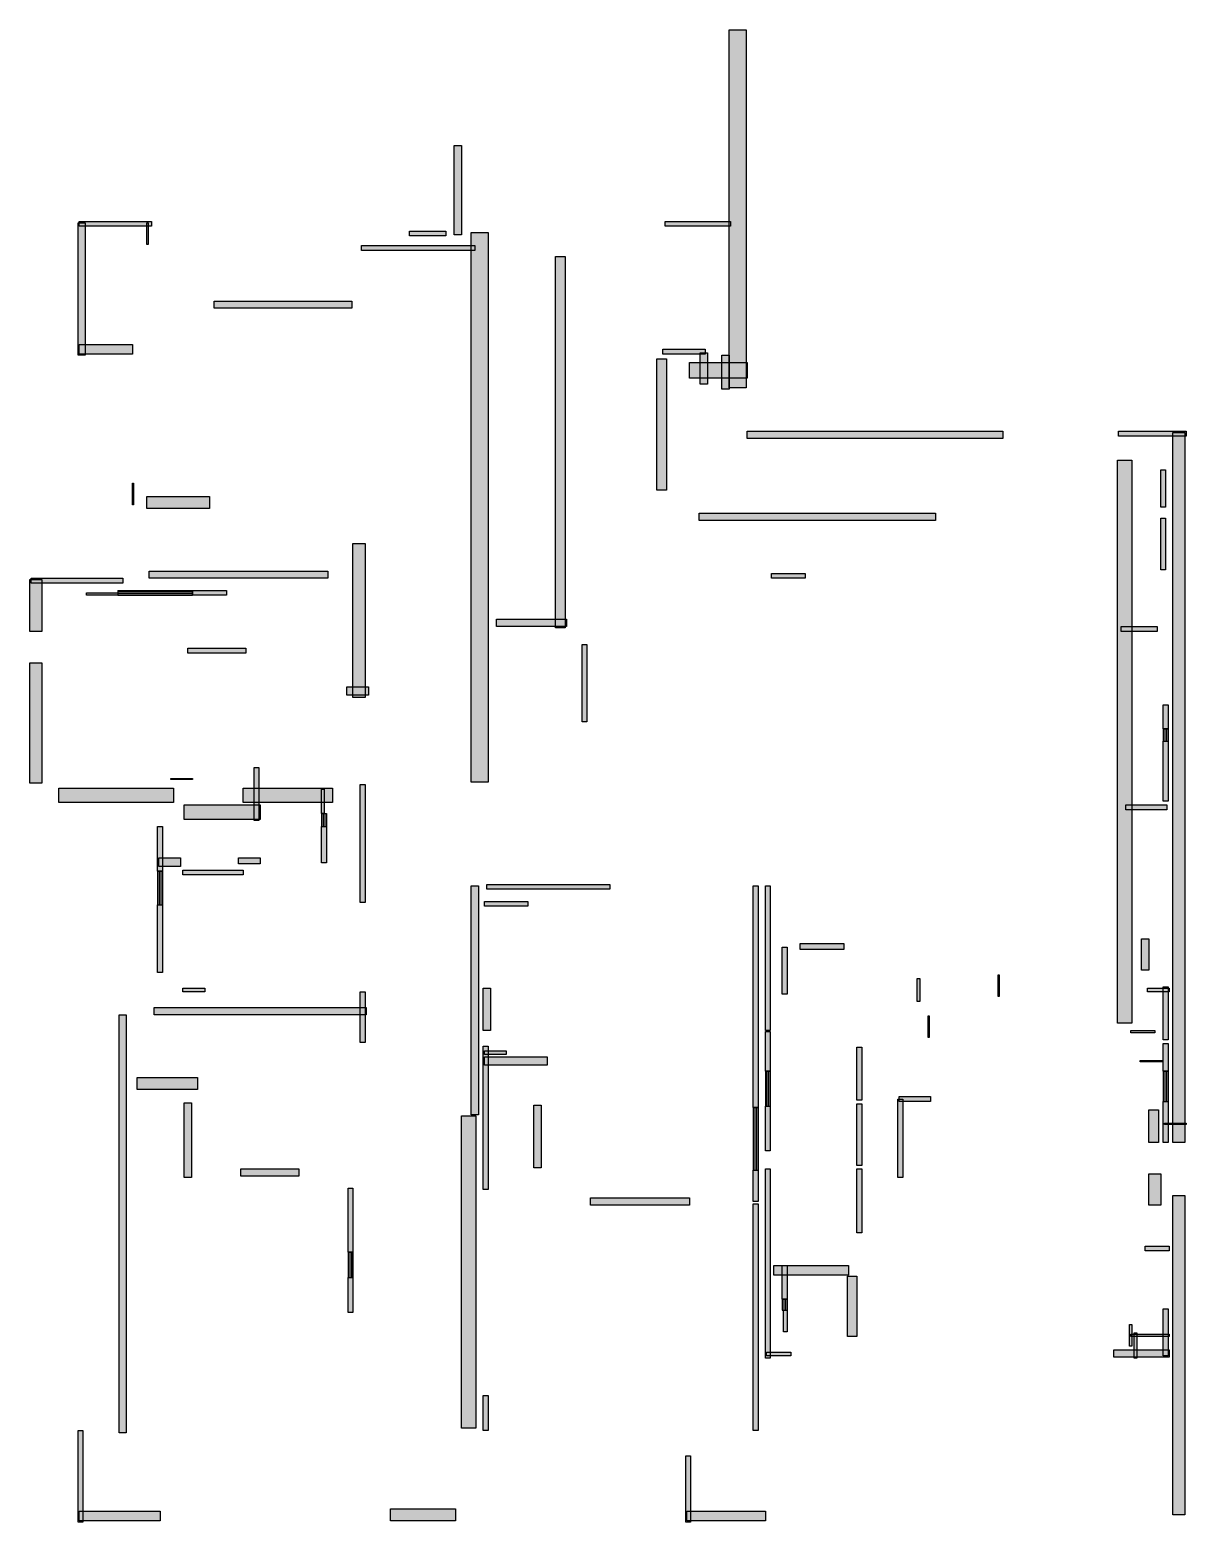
# Model space of a CAD drawing. Header units: millimetres. Extents: x 290 to 8730, y 282 to 11176.
import ezdxf

# ---------------------------------------------------------------- set-up
doc = ezdxf.new("R2010")
doc.units = ezdxf.units.MM
doc.layers.add('WALL', color=7, linetype='Continuous')
doc.layers.add('WINDOW', color=5, linetype='Continuous')

msp = doc.modelspace()

# ---------------------------------------------------------------- hatches: boundary and pattern name
at = {"layer": 'WALL'}
h = msp.add_hatch(color=256, dxfattribs=at)
h.dxf.hatch_style = 1
h.paths.add_polyline_path([(5394.4, 11176), (5517.6, 11176), (5517.6, 8562.4), (5394.4, 8562.4)])
h = msp.add_hatch(color=256, dxfattribs=at)
h.dxf.hatch_style = 1
h.paths.add_polyline_path([(3388, 10331.2), (3440.8, 10331.2), (3440.8, 9680), (3388, 9680)])
h = msp.add_hatch(color=256, dxfattribs=at)
h.dxf.hatch_style = 1
h.paths.add_polyline_path([(642.4, 9768), (695.2, 9768), (695.2, 8800), (642.4, 8800)])
h = msp.add_hatch(color=256, dxfattribs=at)
h.dxf.hatch_style = 1
h.paths.add_polyline_path([(651.2, 9776.8), (1179.2, 9776.8), (1179.2, 9741.6), (651.2, 9741.6)])
h = msp.add_hatch(color=256, dxfattribs=at)
h.dxf.hatch_style = 1
h.paths.add_polyline_path([(1144, 9768), (1152.8, 9768), (1152.8, 9609.6), (1144, 9609.6)])
h = msp.add_hatch(color=256, dxfattribs=at)
h.dxf.hatch_style = 1
h.paths.add_polyline_path([(3062.4, 9706.4), (3326.4, 9706.4), (3326.4, 9671.2), (3062.4, 9671.2)])
h = msp.add_hatch(color=256, dxfattribs=at)
h.dxf.hatch_style = 1
h.paths.add_polyline_path([(3511.2, 9697.6), (3634.4, 9697.6), (3634.4, 5684.8), (3511.2, 5684.8)])
h = msp.add_hatch(color=256, dxfattribs=at)
h.dxf.hatch_style = 1
h.paths.add_polyline_path([(4928, 9776.8), (5403.2, 9776.8), (5403.2, 9741.6), (4928, 9741.6)])
h = msp.add_hatch(color=256, dxfattribs=at)
h.dxf.hatch_style = 1
h.paths.add_polyline_path([(2710.4, 9600.8), (3537.6, 9600.8), (3537.6, 9565.6), (2710.4, 9565.6)])
h = msp.add_hatch(color=256, dxfattribs=at)
h.dxf.hatch_style = 1
h.paths.add_polyline_path([(4127.2, 9521.6), (4197.6, 9521.6), (4197.6, 6811.2), (4127.2, 6811.2)])
h = msp.add_hatch(color=256, dxfattribs=at)
h.dxf.hatch_style = 1
h.paths.add_polyline_path([(1636.8, 9196), (2640, 9196), (2640, 9143.2), (1636.8, 9143.2)])
h = msp.add_hatch(color=256, dxfattribs=at)
h.dxf.hatch_style = 1
h.paths.add_polyline_path([(651.2, 8879.2), (1038.4, 8879.2), (1038.4, 8808.8), (651.2, 8808.8)])
h = msp.add_hatch(color=256, dxfattribs=at)
h.dxf.hatch_style = 1
h.paths.add_polyline_path([(4910.4, 8844), (5218.4, 8844), (5218.4, 8808.8), (4910.4, 8808.8)])
h = msp.add_hatch(color=256, dxfattribs=at)
h.dxf.hatch_style = 1
h.paths.add_polyline_path([(4866.4, 8773.6), (4936.8, 8773.6), (4936.8, 7814.4), (4866.4, 7814.4)])
h = msp.add_hatch(color=256, dxfattribs=at)
h.dxf.hatch_style = 1
h.paths.add_polyline_path([(5104, 8747.2), (5526.4, 8747.2), (5526.4, 8632.8), (5104, 8632.8)])
h = msp.add_hatch(color=256, dxfattribs=at)
h.dxf.hatch_style = 1
h.paths.add_polyline_path([(5183.2, 8817.6), (5236, 8817.6), (5236, 8588.8), (5183.2, 8588.8)])
h = msp.add_hatch(color=256, dxfattribs=at)
h.dxf.hatch_style = 1
h.paths.add_polyline_path([(5341.6, 8800), (5394.4, 8800), (5394.4, 8553.6), (5341.6, 8553.6)])
h = msp.add_hatch(color=256, dxfattribs=at)
h.dxf.hatch_style = 1
h.paths.add_polyline_path([(5526.4, 8245.6), (7392, 8245.6), (7392, 8192.8), (5526.4, 8192.8)])
h = msp.add_hatch(color=256, dxfattribs=at)
h.dxf.hatch_style = 1
h.paths.add_polyline_path([(8236.8, 8245.6), (8729.6, 8245.6), (8729.6, 8210.4), (8236.8, 8210.4)])
h = msp.add_hatch(color=256, dxfattribs=at)
h.dxf.hatch_style = 1
h.paths.add_polyline_path([(8632.8, 8236.8), (8720.8, 8236.8), (8720.8, 3053.6), (8632.8, 3053.6)])
h = msp.add_hatch(color=256, dxfattribs=at)
h.dxf.hatch_style = 1
h.paths.add_polyline_path([(8228, 8034.4), (8333.6, 8034.4), (8333.6, 3924.8), (8228, 3924.8)])
h = msp.add_hatch(color=256, dxfattribs=at)
h.dxf.hatch_style = 1
h.paths.add_polyline_path([(8544.8, 7964), (8580, 7964), (8580, 7691.2), (8544.8, 7691.2)])
h = msp.add_hatch(color=256, dxfattribs=at)
h.dxf.hatch_style = 1
h.paths.add_polyline_path([(1038.4, 7867.2), (1047.2, 7867.2), (1047.2, 7708.8), (1038.4, 7708.8)])
h = msp.add_hatch(color=256, dxfattribs=at)
h.dxf.hatch_style = 1
h.paths.add_polyline_path([(1144, 7770.4), (1601.6, 7770.4), (1601.6, 7682.4), (1144, 7682.4)])
h = msp.add_hatch(color=256, dxfattribs=at)
h.dxf.hatch_style = 1
h.paths.add_polyline_path([(5174.4, 7647.2), (6899.2, 7647.2), (6899.2, 7594.4), (5174.4, 7594.4)])
h = msp.add_hatch(color=256, dxfattribs=at)
h.dxf.hatch_style = 1
h.paths.add_polyline_path([(8544.8, 7612), (8580, 7612), (8580, 7233.6), (8544.8, 7233.6)])
h = msp.add_hatch(color=256, dxfattribs=at)
h.dxf.hatch_style = 1
h.paths.add_polyline_path([(2648.8, 7427.2), (2736.8, 7427.2), (2736.8, 6300.8), (2648.8, 6300.8)])
h = msp.add_hatch(color=256, dxfattribs=at)
h.dxf.hatch_style = 1
h.paths.add_polyline_path([(1161.6, 7224.8), (2464, 7224.8), (2464, 7172), (1161.6, 7172)])
h = msp.add_hatch(color=256, dxfattribs=at)
h.dxf.hatch_style = 1
h.paths.add_polyline_path([(5702.4, 7207.2), (5948.8, 7207.2), (5948.8, 7172), (5702.4, 7172)])
h = msp.add_hatch(color=256, dxfattribs=at)
h.dxf.hatch_style = 1
h.paths.add_polyline_path([(290.4, 7163.2), (378.4, 7163.2), (378.4, 6784.8), (290.4, 6784.8)])
h = msp.add_hatch(color=256, dxfattribs=at)
h.dxf.hatch_style = 1
h.paths.add_polyline_path([(299.2, 7172), (968, 7172), (968, 7136.8), (299.2, 7136.8)])
h = msp.add_hatch(color=256, dxfattribs=at)
h.dxf.hatch_style = 1
h.paths.add_polyline_path([(1478.4, 7084), (1724.8, 7084), (1724.8, 7048.8), (1478.4, 7048.8)])
h = msp.add_hatch(color=256, dxfattribs=at)
h.dxf.hatch_style = 1
h.paths.add_polyline_path([(704, 7066.4), (932.8, 7066.4), (932.8, 7048.8), (704, 7048.8)])
h = msp.add_hatch(color=256, dxfattribs=at)
h.dxf.hatch_style = 1
h.paths.add_polyline_path([(3696, 6872.8), (4206.4, 6872.8), (4206.4, 6820), (3696, 6820)])
h = msp.add_hatch(color=256, dxfattribs=at)
h.dxf.hatch_style = 1
h.paths.add_polyline_path([(8254.4, 6820), (8518.4, 6820), (8518.4, 6784.8), (8254.4, 6784.8)])
h = msp.add_hatch(color=256, dxfattribs=at)
h.dxf.hatch_style = 1
h.paths.add_polyline_path([(1443.2, 6661.6), (1865.6, 6661.6), (1865.6, 6626.4), (1443.2, 6626.4)])
h = msp.add_hatch(color=256, dxfattribs=at)
h.dxf.hatch_style = 1
h.paths.add_polyline_path([(4320.8, 6688), (4356, 6688), (4356, 6124.8), (4320.8, 6124.8)])
h = msp.add_hatch(color=256, dxfattribs=at)
h.dxf.hatch_style = 1
h.paths.add_polyline_path([(290.4, 6556), (378.4, 6556), (378.4, 5676), (290.4, 5676)])
h = msp.add_hatch(color=256, dxfattribs=at)
h.dxf.hatch_style = 1
h.paths.add_polyline_path([(2604.8, 6380), (2763.2, 6380), (2763.2, 6318.4), (2604.8, 6318.4)])
h = msp.add_hatch(color=256, dxfattribs=at)
h.dxf.hatch_style = 1
h.paths.add_polyline_path([(8562.4, 6248), (8597.6, 6248), (8597.6, 6072), (8562.4, 6072)])
h = msp.add_hatch(color=256, dxfattribs=at)
h.dxf.hatch_style = 1
h.paths.add_polyline_path([(8562.4, 5984), (8597.6, 5984), (8597.6, 5544), (8562.4, 5544)])
h = msp.add_hatch(color=256, dxfattribs=at)
h.dxf.hatch_style = 1
h.paths.add_polyline_path([(1927.2, 5790.4), (1962.4, 5790.4), (1962.4, 5403.2), (1927.2, 5403.2)])
h = msp.add_hatch(color=256, dxfattribs=at)
h.dxf.hatch_style = 1
h.paths.add_polyline_path([(1320, 5711.2), (1478.4, 5711.2), (1478.4, 5702.4), (1320, 5702.4)])
h = msp.add_hatch(color=256, dxfattribs=at)
h.dxf.hatch_style = 1
h.paths.add_polyline_path([(2701.6, 5667.2), (2736.8, 5667.2), (2736.8, 4804.8), (2701.6, 4804.8)])
h = msp.add_hatch(color=256, dxfattribs=at)
h.dxf.hatch_style = 1
h.paths.add_polyline_path([(501.6, 5640.8), (1337.6, 5640.8), (1337.6, 5535.2), (501.6, 5535.2)])
h = msp.add_hatch(color=256, dxfattribs=at)
h.dxf.hatch_style = 1
h.paths.add_polyline_path([(1848, 5640.8), (2499.2, 5640.8), (2499.2, 5535.2), (1848, 5535.2)])
h = msp.add_hatch(color=256, dxfattribs=at)
h.dxf.hatch_style = 1
h.paths.add_polyline_path([(2420, 5632), (2437.6, 5632), (2437.6, 5456), (2420, 5456)])
h = msp.add_hatch(color=256, dxfattribs=at)
h.dxf.hatch_style = 1
h.paths.add_polyline_path([(1416.8, 5517.6), (1971.2, 5517.6), (1971.2, 5412), (1416.8, 5412)])
h = msp.add_hatch(color=256, dxfattribs=at)
h.dxf.hatch_style = 1
h.paths.add_polyline_path([(8289.6, 5517.6), (8588.8, 5517.6), (8588.8, 5482.4), (8289.6, 5482.4)])
h = msp.add_hatch(color=256, dxfattribs=at)
h.dxf.hatch_style = 1
h.paths.add_polyline_path([(1223.2, 5359.2), (1258.4, 5359.2), (1258.4, 5033.6), (1223.2, 5033.6)])
h = msp.add_hatch(color=256, dxfattribs=at)
h.dxf.hatch_style = 1
h.paths.add_polyline_path([(2420, 5359.2), (2455.2, 5359.2), (2455.2, 5095.2), (2420, 5095.2)])
h = msp.add_hatch(color=256, dxfattribs=at)
h.dxf.hatch_style = 1
h.paths.add_polyline_path([(1232, 5130.4), (1390.4, 5130.4), (1390.4, 5068.8), (1232, 5068.8)])
h = msp.add_hatch(color=256, dxfattribs=at)
h.dxf.hatch_style = 1
h.paths.add_polyline_path([(1812.8, 5130.4), (1971.2, 5130.4), (1971.2, 5086.4), (1812.8, 5086.4)])
h = msp.add_hatch(color=256, dxfattribs=at)
h.dxf.hatch_style = 1
h.paths.add_polyline_path([(1408, 5042.4), (1848, 5042.4), (1848, 5007.2), (1408, 5007.2)])
h = msp.add_hatch(color=256, dxfattribs=at)
h.dxf.hatch_style = 1
h.paths.add_polyline_path([(3511.2, 4928), (3564, 4928), (3564, 3256), (3511.2, 3256)])
h = msp.add_hatch(color=256, dxfattribs=at)
h.dxf.hatch_style = 1
h.paths.add_polyline_path([(3625.6, 4936.8), (4523.2, 4936.8), (4523.2, 4901.6), (3625.6, 4901.6)])
h = msp.add_hatch(color=256, dxfattribs=at)
h.dxf.hatch_style = 1
h.paths.add_polyline_path([(5570.4, 4928), (5605.6, 4928), (5605.6, 3308.8), (5570.4, 3308.8)])
h = msp.add_hatch(color=256, dxfattribs=at)
h.dxf.hatch_style = 1
h.paths.add_polyline_path([(5658.4, 4928), (5693.6, 4928), (5693.6, 3872), (5658.4, 3872)])
h = msp.add_hatch(color=256, dxfattribs=at)
h.dxf.hatch_style = 1
h.paths.add_polyline_path([(3608, 4813.6), (3924.8, 4813.6), (3924.8, 4778.4), (3608, 4778.4)])
h = msp.add_hatch(color=256, dxfattribs=at)
h.dxf.hatch_style = 1
h.paths.add_polyline_path([(1223.2, 4787.2), (1258.4, 4787.2), (1258.4, 4294.4), (1223.2, 4294.4)])
h = msp.add_hatch(color=256, dxfattribs=at)
h.dxf.hatch_style = 1
h.paths.add_polyline_path([(5781.6, 4479.2), (5816.8, 4479.2), (5816.8, 4136), (5781.6, 4136)])
h = msp.add_hatch(color=256, dxfattribs=at)
h.dxf.hatch_style = 1
h.paths.add_polyline_path([(5913.6, 4505.6), (6230.4, 4505.6), (6230.4, 4461.6), (5913.6, 4461.6)])
h = msp.add_hatch(color=256, dxfattribs=at)
h.dxf.hatch_style = 1
h.paths.add_polyline_path([(8404, 4540.8), (8456.8, 4540.8), (8456.8, 4312), (8404, 4312)])
h = msp.add_hatch(color=256, dxfattribs=at)
h.dxf.hatch_style = 1
h.paths.add_polyline_path([(6767.2, 4250.4), (6784.8, 4250.4), (6784.8, 4083.2), (6767.2, 4083.2)])
h = msp.add_hatch(color=256, dxfattribs=at)
h.dxf.hatch_style = 1
h.paths.add_polyline_path([(7356.8, 4276.8), (7365.6, 4276.8), (7365.6, 4118.4), (7356.8, 4118.4)])
h = msp.add_hatch(color=256, dxfattribs=at)
h.dxf.hatch_style = 1
h.paths.add_polyline_path([(1408, 4180), (1566.4, 4180), (1566.4, 4153.6), (1408, 4153.6)])
h = msp.add_hatch(color=256, dxfattribs=at)
h.dxf.hatch_style = 1
h.paths.add_polyline_path([(2701.6, 4153.6), (2736.8, 4153.6), (2736.8, 3784), (2701.6, 3784)])
h = msp.add_hatch(color=256, dxfattribs=at)
h.dxf.hatch_style = 1
h.paths.add_polyline_path([(3599.2, 4180), (3652, 4180), (3652, 3872), (3599.2, 3872)])
h = msp.add_hatch(color=256, dxfattribs=at)
h.dxf.hatch_style = 1
h.paths.add_polyline_path([(8448, 4180), (8606.4, 4180), (8606.4, 4153.6), (8448, 4153.6)])
h = msp.add_hatch(color=256, dxfattribs=at)
h.dxf.hatch_style = 1
h.paths.add_polyline_path([(8562.4, 4188.8), (8597.6, 4188.8), (8597.6, 3801.6), (8562.4, 3801.6)])
h = msp.add_hatch(color=256, dxfattribs=at)
h.dxf.hatch_style = 1
h.paths.add_polyline_path([(1196.8, 4039.2), (2745.6, 4039.2), (2745.6, 3986.4), (1196.8, 3986.4)])
h = msp.add_hatch(color=256, dxfattribs=at)
h.dxf.hatch_style = 1
h.paths.add_polyline_path([(941.6, 3986.4), (994.4, 3986.4), (994.4, 932.8), (941.6, 932.8)])
h = msp.add_hatch(color=256, dxfattribs=at)
h.dxf.hatch_style = 1
h.paths.add_polyline_path([(6846.4, 3977.6), (6855.2, 3977.6), (6855.2, 3819.2), (6846.4, 3819.2)])
h = msp.add_hatch(color=256, dxfattribs=at)
h.dxf.hatch_style = 1
h.paths.add_polyline_path([(5658.4, 3863.2), (5693.6, 3863.2), (5693.6, 3572.8), (5658.4, 3572.8)])
h = msp.add_hatch(color=256, dxfattribs=at)
h.dxf.hatch_style = 1
h.paths.add_polyline_path([(8324.8, 3872), (8500.8, 3872), (8500.8, 3854.4), (8324.8, 3854.4)])
h = msp.add_hatch(color=256, dxfattribs=at)
h.dxf.hatch_style = 1
h.paths.add_polyline_path([(3599.2, 3757.6), (3634.4, 3757.6), (3634.4, 2710.4), (3599.2, 2710.4)])
h = msp.add_hatch(color=256, dxfattribs=at)
h.dxf.hatch_style = 1
h.paths.add_polyline_path([(3608, 3722.4), (3766.4, 3722.4), (3766.4, 3696), (3608, 3696)])
h = msp.add_hatch(color=256, dxfattribs=at)
h.dxf.hatch_style = 1
h.paths.add_polyline_path([(6327.2, 3748.8), (6362.4, 3748.8), (6362.4, 3361.6), (6327.2, 3361.6)])
h = msp.add_hatch(color=256, dxfattribs=at)
h.dxf.hatch_style = 1
h.paths.add_polyline_path([(8562.4, 3775.2), (8597.6, 3775.2), (8597.6, 3572.8), (8562.4, 3572.8)])
h = msp.add_hatch(color=256, dxfattribs=at)
h.dxf.hatch_style = 1
h.paths.add_polyline_path([(3608, 3678.4), (4065.6, 3678.4), (4065.6, 3616.8), (3608, 3616.8)])
h = msp.add_hatch(color=256, dxfattribs=at)
h.dxf.hatch_style = 1
h.paths.add_polyline_path([(8395.2, 3652), (8553.6, 3652), (8553.6, 3643.2), (8395.2, 3643.2)])
h = msp.add_hatch(color=256, dxfattribs=at)
h.dxf.hatch_style = 1
h.paths.add_polyline_path([(1073.6, 3528.8), (1513.6, 3528.8), (1513.6, 3440.8), (1073.6, 3440.8)])
h = msp.add_hatch(color=256, dxfattribs=at)
h.dxf.hatch_style = 1
h.paths.add_polyline_path([(6635.2, 3388), (6864, 3388), (6864, 3352.8), (6635.2, 3352.8)])
h = msp.add_hatch(color=256, dxfattribs=at)
h.dxf.hatch_style = 1
h.paths.add_polyline_path([(1416.8, 3344), (1469.6, 3344), (1469.6, 2798.4), (1416.8, 2798.4)])
h = msp.add_hatch(color=256, dxfattribs=at)
h.dxf.hatch_style = 1
h.paths.add_polyline_path([(3968.8, 3326.4), (4021.6, 3326.4), (4021.6, 2868.8), (3968.8, 2868.8)])
h = msp.add_hatch(color=256, dxfattribs=at)
h.dxf.hatch_style = 1
h.paths.add_polyline_path([(5658.4, 3317.6), (5693.6, 3317.6), (5693.6, 2992), (5658.4, 2992)])
h = msp.add_hatch(color=256, dxfattribs=at)
h.dxf.hatch_style = 1
h.paths.add_polyline_path([(6327.2, 3335.2), (6362.4, 3335.2), (6362.4, 2886.4), (6327.2, 2886.4)])
h = msp.add_hatch(color=256, dxfattribs=at)
h.dxf.hatch_style = 1
h.paths.add_polyline_path([(6626.4, 3370.4), (6661.6, 3370.4), (6661.6, 2798.4), (6626.4, 2798.4)])
h = msp.add_hatch(color=256, dxfattribs=at)
h.dxf.hatch_style = 1
h.paths.add_polyline_path([(8456.8, 3291.2), (8527.2, 3291.2), (8527.2, 3053.6), (8456.8, 3053.6)])
h = msp.add_hatch(color=256, dxfattribs=at)
h.dxf.hatch_style = 1
h.paths.add_polyline_path([(8562.4, 3352.8), (8597.6, 3352.8), (8597.6, 3053.6), (8562.4, 3053.6)])
h = msp.add_hatch(color=256, dxfattribs=at)
h.dxf.hatch_style = 1
h.paths.add_polyline_path([(3440.8, 3247.2), (3546.4, 3247.2), (3546.4, 968), (3440.8, 968)])
h = msp.add_hatch(color=256, dxfattribs=at)
h.dxf.hatch_style = 1
h.paths.add_polyline_path([(8571.2, 3194.4), (8729.6, 3194.4), (8729.6, 3185.6), (8571.2, 3185.6)])
h = msp.add_hatch(color=256, dxfattribs=at)
h.dxf.hatch_style = 1
h.paths.add_polyline_path([(1830.4, 2860), (2252.8, 2860), (2252.8, 2807.2), (1830.4, 2807.2)])
h = msp.add_hatch(color=256, dxfattribs=at)
h.dxf.hatch_style = 1
h.paths.add_polyline_path([(5570.4, 2851.2), (5605.6, 2851.2), (5605.6, 2622.4), (5570.4, 2622.4)])
h = msp.add_hatch(color=256, dxfattribs=at)
h.dxf.hatch_style = 1
h.paths.add_polyline_path([(5658.4, 2860), (5693.6, 2860), (5693.6, 1478.4), (5658.4, 1478.4)])
h = msp.add_hatch(color=256, dxfattribs=at)
h.dxf.hatch_style = 1
h.paths.add_polyline_path([(6327.2, 2860), (6362.4, 2860), (6362.4, 2393.6), (6327.2, 2393.6)])
h = msp.add_hatch(color=256, dxfattribs=at)
h.dxf.hatch_style = 1
h.paths.add_polyline_path([(8456.8, 2824.8), (8544.8, 2824.8), (8544.8, 2596), (8456.8, 2596)])
h = msp.add_hatch(color=256, dxfattribs=at)
h.dxf.hatch_style = 1
h.paths.add_polyline_path([(2613.6, 2719.2), (2648.8, 2719.2), (2648.8, 2252.8), (2613.6, 2252.8)])
h = msp.add_hatch(color=256, dxfattribs=at)
h.dxf.hatch_style = 1
h.paths.add_polyline_path([(4382.4, 2648.8), (5104, 2648.8), (5104, 2596), (4382.4, 2596)])
h = msp.add_hatch(color=256, dxfattribs=at)
h.dxf.hatch_style = 1
h.paths.add_polyline_path([(8632.8, 2666.4), (8720.8, 2666.4), (8720.8, 334.4), (8632.8, 334.4)])
h = msp.add_hatch(color=256, dxfattribs=at)
h.dxf.hatch_style = 1
h.paths.add_polyline_path([(5570.4, 2604.8), (5605.6, 2604.8), (5605.6, 950.4), (5570.4, 950.4)])
h = msp.add_hatch(color=256, dxfattribs=at)
h.dxf.hatch_style = 1
h.paths.add_polyline_path([(8430.4, 2296.8), (8606.4, 2296.8), (8606.4, 2261.6), (8430.4, 2261.6)])
h = msp.add_hatch(color=256, dxfattribs=at)
h.dxf.hatch_style = 1
h.paths.add_polyline_path([(5720, 2156), (6265.6, 2156), (6265.6, 2085.6), (5720, 2085.6)])
h = msp.add_hatch(color=256, dxfattribs=at)
h.dxf.hatch_style = 1
h.paths.add_polyline_path([(5781.6, 2156), (5816.8, 2156), (5816.8, 1909.6), (5781.6, 1909.6)])
h = msp.add_hatch(color=256, dxfattribs=at)
h.dxf.hatch_style = 1
h.paths.add_polyline_path([(6256.8, 2076.8), (6327.2, 2076.8), (6327.2, 1636.8), (6256.8, 1636.8)])
h = msp.add_hatch(color=256, dxfattribs=at)
h.dxf.hatch_style = 1
h.paths.add_polyline_path([(2613.6, 2068), (2648.8, 2068), (2648.8, 1812.8), (2613.6, 1812.8)])
h = msp.add_hatch(color=256, dxfattribs=at)
h.dxf.hatch_style = 1
h.paths.add_polyline_path([(5790.4, 1830.4), (5816.8, 1830.4), (5816.8, 1672), (5790.4, 1672)])
h = msp.add_hatch(color=256, dxfattribs=at)
h.dxf.hatch_style = 1
h.paths.add_polyline_path([(8562.4, 1839.2), (8597.6, 1839.2), (8597.6, 1496), (8562.4, 1496)])
h = msp.add_hatch(color=256, dxfattribs=at)
h.dxf.hatch_style = 1
h.paths.add_polyline_path([(8316, 1724.8), (8333.6, 1724.8), (8333.6, 1566.4), (8316, 1566.4)])
h = msp.add_hatch(color=256, dxfattribs=at)
h.dxf.hatch_style = 1
h.paths.add_polyline_path([(8324.8, 1654.4), (8606.4, 1654.4), (8606.4, 1636.8), (8324.8, 1636.8)])
h = msp.add_hatch(color=256, dxfattribs=at)
h.dxf.hatch_style = 1
h.paths.add_polyline_path([(8351.2, 1663.2), (8368.8, 1663.2), (8368.8, 1478.4), (8351.2, 1478.4)])
h = msp.add_hatch(color=256, dxfattribs=at)
h.dxf.hatch_style = 1
h.paths.add_polyline_path([(8201.6, 1540), (8606.4, 1540), (8606.4, 1487.2), (8201.6, 1487.2)])
h = msp.add_hatch(color=256, dxfattribs=at)
h.dxf.hatch_style = 1
h.paths.add_polyline_path([(5667.2, 1522.4), (5843.2, 1522.4), (5843.2, 1496), (5667.2, 1496)])
h = msp.add_hatch(color=256, dxfattribs=at)
h.dxf.hatch_style = 1
h.paths.add_polyline_path([(3599.2, 1205.6), (3634.4, 1205.6), (3634.4, 950.4), (3599.2, 950.4)])
h = msp.add_hatch(color=256, dxfattribs=at)
h.dxf.hatch_style = 1
h.paths.add_polyline_path([(642.4, 950.4), (677.6, 950.4), (677.6, 281.6), (642.4, 281.6)])
h = msp.add_hatch(color=256, dxfattribs=at)
h.dxf.hatch_style = 1
h.paths.add_polyline_path([(5077.6, 765.6), (5112.8, 765.6), (5112.8, 281.6), (5077.6, 281.6)])
h = msp.add_hatch(color=256, dxfattribs=at)
h.dxf.hatch_style = 1
h.paths.add_polyline_path([(651.2, 360.8), (1240.8, 360.8), (1240.8, 290.4), (651.2, 290.4)])
h = msp.add_hatch(color=256, dxfattribs=at)
h.dxf.hatch_style = 1
h.paths.add_polyline_path([(2921.6, 378.4), (3396.8, 378.4), (3396.8, 290.4), (2921.6, 290.4)])
h = msp.add_hatch(color=256, dxfattribs=at)
h.dxf.hatch_style = 1
h.paths.add_polyline_path([(5086.4, 360.8), (5658.4, 360.8), (5658.4, 290.4), (5086.4, 290.4)])

# ---------------------------------------------------------------- linework, layer by layer
for points in [[(5394.4, 11176), (5517.6, 11176), (5517.6, 8562.4), (5394.4, 8562.4)], [(3388, 10331.2), (3440.8, 10331.2), (3440.8, 9680), (3388, 9680)], [(642.4, 9768), (695.2, 9768), (695.2, 8800), (642.4, 8800)], [(651.2, 9776.8), (1179.2, 9776.8), (1179.2, 9741.6), (651.2, 9741.6)], [(1144, 9768), (1152.8, 9768), (1152.8, 9609.6), (1144, 9609.6)], [(3062.4, 9706.4), (3326.4, 9706.4), (3326.4, 9671.2), (3062.4, 9671.2)], [(3511.2, 9697.6), (3634.4, 9697.6), (3634.4, 5684.8), (3511.2, 5684.8)], [(4928, 9776.8), (5403.2, 9776.8), (5403.2, 9741.6), (4928, 9741.6)], [(2710.4, 9600.8), (3537.6, 9600.8), (3537.6, 9565.6), (2710.4, 9565.6)], [(4127.2, 9521.6), (4197.6, 9521.6), (4197.6, 6811.2), (4127.2, 6811.2)], [(1636.8, 9196), (2640, 9196), (2640, 9143.2), (1636.8, 9143.2)], [(651.2, 8879.2), (1038.4, 8879.2), (1038.4, 8808.8), (651.2, 8808.8)], [(4910.4, 8844), (5218.4, 8844), (5218.4, 8808.8), (4910.4, 8808.8)], [(4866.4, 8773.6), (4936.8, 8773.6), (4936.8, 7814.4), (4866.4, 7814.4)], [(5104, 8747.2), (5526.4, 8747.2), (5526.4, 8632.8), (5104, 8632.8)], [(5183.2, 8817.6), (5236, 8817.6), (5236, 8588.8), (5183.2, 8588.8)], [(5341.6, 8800), (5394.4, 8800), (5394.4, 8553.6), (5341.6, 8553.6)], [(5526.4, 8245.6), (7392, 8245.6), (7392, 8192.8), (5526.4, 8192.8)], [(8236.8, 8245.6), (8729.6, 8245.6), (8729.6, 8210.4), (8236.8, 8210.4)], [(8632.8, 8236.8), (8720.8, 8236.8), (8720.8, 3053.6), (8632.8, 3053.6)], [(8228, 8034.4), (8333.6, 8034.4), (8333.6, 3924.8), (8228, 3924.8)], [(8544.8, 7964), (8580, 7964), (8580, 7691.2), (8544.8, 7691.2)], [(1038.4, 7867.2), (1047.2, 7867.2), (1047.2, 7708.8), (1038.4, 7708.8)], [(1144, 7770.4), (1601.6, 7770.4), (1601.6, 7682.4), (1144, 7682.4)], [(5174.4, 7647.2), (6899.2, 7647.2), (6899.2, 7594.4), (5174.4, 7594.4)], [(8544.8, 7612), (8580, 7612), (8580, 7233.6), (8544.8, 7233.6)], [(2648.8, 7427.2), (2736.8, 7427.2), (2736.8, 6300.8), (2648.8, 6300.8)], [(1161.6, 7224.8), (2464, 7224.8), (2464, 7172), (1161.6, 7172)], [(5702.4, 7207.2), (5948.8, 7207.2), (5948.8, 7172), (5702.4, 7172)], [(290.4, 7163.2), (378.4, 7163.2), (378.4, 6784.8), (290.4, 6784.8)], [(299.2, 7172), (968, 7172), (968, 7136.8), (299.2, 7136.8)], [(1478.4, 7084), (1724.8, 7084), (1724.8, 7048.8), (1478.4, 7048.8)], [(704, 7066.4), (932.8, 7066.4), (932.8, 7048.8), (704, 7048.8)], [(3696, 6872.8), (4206.4, 6872.8), (4206.4, 6820), (3696, 6820)], [(8254.4, 6820), (8518.4, 6820), (8518.4, 6784.8), (8254.4, 6784.8)], [(1443.2, 6661.6), (1865.6, 6661.6), (1865.6, 6626.4), (1443.2, 6626.4)], [(4320.8, 6688), (4356, 6688), (4356, 6124.8), (4320.8, 6124.8)], [(290.4, 6556), (378.4, 6556), (378.4, 5676), (290.4, 5676)], [(2604.8, 6380), (2763.2, 6380), (2763.2, 6318.4), (2604.8, 6318.4)], [(8562.4, 6248), (8597.6, 6248), (8597.6, 6072), (8562.4, 6072)], [(8562.4, 5984), (8597.6, 5984), (8597.6, 5544), (8562.4, 5544)], [(1927.2, 5790.4), (1962.4, 5790.4), (1962.4, 5403.2), (1927.2, 5403.2)], [(1320, 5711.2), (1478.4, 5711.2), (1478.4, 5702.4), (1320, 5702.4)], [(2701.6, 5667.2), (2736.8, 5667.2), (2736.8, 4804.8), (2701.6, 4804.8)], [(501.6, 5640.8), (1337.6, 5640.8), (1337.6, 5535.2), (501.6, 5535.2)], [(1848, 5640.8), (2499.2, 5640.8), (2499.2, 5535.2), (1848, 5535.2)], [(2420, 5632), (2437.6, 5632), (2437.6, 5456), (2420, 5456)], [(1416.8, 5517.6), (1971.2, 5517.6), (1971.2, 5412), (1416.8, 5412)], [(8289.6, 5517.6), (8588.8, 5517.6), (8588.8, 5482.4), (8289.6, 5482.4)], [(1223.2, 5359.2), (1258.4, 5359.2), (1258.4, 5033.6), (1223.2, 5033.6)], [(2420, 5359.2), (2455.2, 5359.2), (2455.2, 5095.2), (2420, 5095.2)], [(1232, 5130.4), (1390.4, 5130.4), (1390.4, 5068.8), (1232, 5068.8)], [(1812.8, 5130.4), (1971.2, 5130.4), (1971.2, 5086.4), (1812.8, 5086.4)], [(1408, 5042.4), (1848, 5042.4), (1848, 5007.2), (1408, 5007.2)], [(3511.2, 4928), (3564, 4928), (3564, 3256), (3511.2, 3256)], [(3625.6, 4936.8), (4523.2, 4936.8), (4523.2, 4901.6), (3625.6, 4901.6)], [(5570.4, 4928), (5605.6, 4928), (5605.6, 3308.8), (5570.4, 3308.8)], [(5658.4, 4928), (5693.6, 4928), (5693.6, 3872), (5658.4, 3872)], [(3608, 4813.6), (3924.8, 4813.6), (3924.8, 4778.4), (3608, 4778.4)], [(1223.2, 4787.2), (1258.4, 4787.2), (1258.4, 4294.4), (1223.2, 4294.4)], [(5781.6, 4479.2), (5816.8, 4479.2), (5816.8, 4136), (5781.6, 4136)], [(5913.6, 4505.6), (6230.4, 4505.6), (6230.4, 4461.6), (5913.6, 4461.6)], [(8404, 4540.8), (8456.8, 4540.8), (8456.8, 4312), (8404, 4312)], [(6767.2, 4250.4), (6784.8, 4250.4), (6784.8, 4083.2), (6767.2, 4083.2)], [(7356.8, 4276.8), (7365.6, 4276.8), (7365.6, 4118.4), (7356.8, 4118.4)], [(1408, 4180), (1566.4, 4180), (1566.4, 4153.6), (1408, 4153.6)], [(2701.6, 4153.6), (2736.8, 4153.6), (2736.8, 3784), (2701.6, 3784)], [(3599.2, 4180), (3652, 4180), (3652, 3872), (3599.2, 3872)], [(8448, 4180), (8606.4, 4180), (8606.4, 4153.6), (8448, 4153.6)], [(8562.4, 4188.8), (8597.6, 4188.8), (8597.6, 3801.6), (8562.4, 3801.6)], [(1196.8, 4039.2), (2745.6, 4039.2), (2745.6, 3986.4), (1196.8, 3986.4)], [(941.6, 3986.4), (994.4, 3986.4), (994.4, 932.8), (941.6, 932.8)], [(6846.4, 3977.6), (6855.2, 3977.6), (6855.2, 3819.2), (6846.4, 3819.2)], [(5658.4, 3863.2), (5693.6, 3863.2), (5693.6, 3572.8), (5658.4, 3572.8)], [(8324.8, 3872), (8500.8, 3872), (8500.8, 3854.4), (8324.8, 3854.4)], [(3599.2, 3757.6), (3634.4, 3757.6), (3634.4, 2710.4), (3599.2, 2710.4)], [(3608, 3722.4), (3766.4, 3722.4), (3766.4, 3696), (3608, 3696)], [(6327.2, 3748.8), (6362.4, 3748.8), (6362.4, 3361.6), (6327.2, 3361.6)], [(8562.4, 3775.2), (8597.6, 3775.2), (8597.6, 3572.8), (8562.4, 3572.8)], [(3608, 3678.4), (4065.6, 3678.4), (4065.6, 3616.8), (3608, 3616.8)], [(8395.2, 3652), (8553.6, 3652), (8553.6, 3643.2), (8395.2, 3643.2)], [(1073.6, 3528.8), (1513.6, 3528.8), (1513.6, 3440.8), (1073.6, 3440.8)], [(6635.2, 3388), (6864, 3388), (6864, 3352.8), (6635.2, 3352.8)], [(1416.8, 3344), (1469.6, 3344), (1469.6, 2798.4), (1416.8, 2798.4)], [(3968.8, 3326.4), (4021.6, 3326.4), (4021.6, 2868.8), (3968.8, 2868.8)], [(5658.4, 3317.6), (5693.6, 3317.6), (5693.6, 2992), (5658.4, 2992)], [(6327.2, 3335.2), (6362.4, 3335.2), (6362.4, 2886.4), (6327.2, 2886.4)], [(6626.4, 3370.4), (6661.6, 3370.4), (6661.6, 2798.4), (6626.4, 2798.4)], [(8456.8, 3291.2), (8527.2, 3291.2), (8527.2, 3053.6), (8456.8, 3053.6)], [(8562.4, 3352.8), (8597.6, 3352.8), (8597.6, 3053.6), (8562.4, 3053.6)], [(3440.8, 3247.2), (3546.4, 3247.2), (3546.4, 968), (3440.8, 968)], [(8571.2, 3194.4), (8729.6, 3194.4), (8729.6, 3185.6), (8571.2, 3185.6)], [(1830.4, 2860), (2252.8, 2860), (2252.8, 2807.2), (1830.4, 2807.2)], [(5570.4, 2851.2), (5605.6, 2851.2), (5605.6, 2622.4), (5570.4, 2622.4)], [(5658.4, 2860), (5693.6, 2860), (5693.6, 1478.4), (5658.4, 1478.4)], [(6327.2, 2860), (6362.4, 2860), (6362.4, 2393.6), (6327.2, 2393.6)], [(8456.8, 2824.8), (8544.8, 2824.8), (8544.8, 2596), (8456.8, 2596)], [(2613.6, 2719.2), (2648.8, 2719.2), (2648.8, 2252.8), (2613.6, 2252.8)], [(4382.4, 2648.8), (5104, 2648.8), (5104, 2596), (4382.4, 2596)], [(8632.8, 2666.4), (8720.8, 2666.4), (8720.8, 334.4), (8632.8, 334.4)], [(5570.4, 2604.8), (5605.6, 2604.8), (5605.6, 950.4), (5570.4, 950.4)], [(8430.4, 2296.8), (8606.4, 2296.8), (8606.4, 2261.6), (8430.4, 2261.6)], [(5720, 2156), (6265.6, 2156), (6265.6, 2085.6), (5720, 2085.6)], [(5781.6, 2156), (5816.8, 2156), (5816.8, 1909.6), (5781.6, 1909.6)], [(6256.8, 2076.8), (6327.2, 2076.8), (6327.2, 1636.8), (6256.8, 1636.8)], [(2613.6, 2068), (2648.8, 2068), (2648.8, 1812.8), (2613.6, 1812.8)], [(5790.4, 1830.4), (5816.8, 1830.4), (5816.8, 1672), (5790.4, 1672)], [(8562.4, 1839.2), (8597.6, 1839.2), (8597.6, 1496), (8562.4, 1496)], [(8316, 1724.8), (8333.6, 1724.8), (8333.6, 1566.4), (8316, 1566.4)], [(8324.8, 1654.4), (8606.4, 1654.4), (8606.4, 1636.8), (8324.8, 1636.8)], [(8351.2, 1663.2), (8368.8, 1663.2), (8368.8, 1478.4), (8351.2, 1478.4)], [(8201.6, 1540), (8606.4, 1540), (8606.4, 1487.2), (8201.6, 1487.2)], [(5667.2, 1522.4), (5843.2, 1522.4), (5843.2, 1496), (5667.2, 1496)], [(3599.2, 1205.6), (3634.4, 1205.6), (3634.4, 950.4), (3599.2, 950.4)], [(642.4, 950.4), (677.6, 950.4), (677.6, 281.6), (642.4, 281.6)], [(5077.6, 765.6), (5112.8, 765.6), (5112.8, 281.6), (5077.6, 281.6)], [(651.2, 360.8), (1240.8, 360.8), (1240.8, 290.4), (651.2, 290.4)], [(2921.6, 378.4), (3396.8, 378.4), (3396.8, 290.4), (2921.6, 290.4)], [(5086.4, 360.8), (5658.4, 360.8), (5658.4, 290.4), (5086.4, 290.4)]]:
    msp.add_lwpolyline(points, close=True, dxfattribs=at)
at = {"layer": 'WINDOW'}
for p, q in [((932.8, 7084), (1478.4, 7084)), ((932.8, 7084), (932.8, 7048.8)), ((1478.4, 7084), (1478.4, 7048.8)), ((932.8, 7072.3), (1478.4, 7072.3)), ((932.8, 7060.5), (1478.4, 7060.5)), ((932.8, 7048.8), (1478.4, 7048.8)), ((8562.4, 6072), (8562.4, 5984)), ((8562.4, 6072), (8597.6, 6072)), ((8574.1, 6072), (8574.1, 5984)), ((8585.9, 6072), (8585.9, 5984)), ((8597.6, 6072), (8597.6, 5984)), ((8562.4, 5984), (8597.6, 5984)), ((2420, 5456), (2420, 5359.2)), ((2420, 5456), (2455.2, 5456)), ((2431.7, 5456), (2431.7, 5359.2)), ((2443.5, 5456), (2443.5, 5359.2)), ((2455.2, 5456), (2455.2, 5359.2)), ((2420, 5359.2), (2455.2, 5359.2)), ((1223.2, 5033.6), (1223.2, 4787.2)), ((1223.2, 5033.6), (1258.4, 5033.6)), ((1234.9, 5033.6), (1234.9, 4787.2)), ((1246.7, 5033.6), (1246.7, 4787.2)), ((1258.4, 5033.6), (1258.4, 4787.2)), ((1223.2, 4787.2), (1258.4, 4787.2)), ((5658.4, 3572.8), (5658.4, 3317.6)), ((5658.4, 3572.8), (5693.6, 3572.8)), ((5670.1, 3572.8), (5670.1, 3317.6)), ((5681.9, 3572.8), (5681.9, 3317.6)), ((5693.6, 3572.8), (5693.6, 3317.6)), ((8562.4, 3572.8), (8562.4, 3352.8)), ((8562.4, 3572.8), (8597.6, 3572.8)), ((8574.1, 3572.8), (8574.1, 3352.8)), ((8585.9, 3572.8), (8585.9, 3352.8)), ((8597.6, 3572.8), (8597.6, 3352.8)), ((5570.4, 3308.8), (5570.4, 2851.2)), ((5570.4, 3308.8), (5605.6, 3308.8)), ((5582.1, 3308.8), (5582.1, 2851.2)), ((5593.9, 3308.8), (5593.9, 2851.2)), ((5605.6, 3308.8), (5605.6, 2851.2)), ((5658.4, 3317.6), (5693.6, 3317.6)), ((8562.4, 3352.8), (8597.6, 3352.8)), ((5570.4, 2851.2), (5605.6, 2851.2)), ((2613.6, 2252.8), (2613.6, 2068)), ((2613.6, 2252.8), (2648.8, 2252.8)), ((2625.3, 2252.8), (2625.3, 2068)), ((2637.1, 2252.8), (2637.1, 2068)), ((2648.8, 2252.8), (2648.8, 2068)), ((2613.6, 2068), (2648.8, 2068)), ((5781.6, 1909.6), (5781.6, 1830.4)), ((5781.6, 1909.6), (5816.8, 1909.6)), ((5793.3, 1909.6), (5793.3, 1830.4)), ((5805.1, 1909.6), (5805.1, 1830.4)), ((5816.8, 1909.6), (5816.8, 1830.4)), ((5781.6, 1830.4), (5816.8, 1830.4))]:
    msp.add_line(p, q, dxfattribs=at)

doc.saveas('drawing.dxf')
